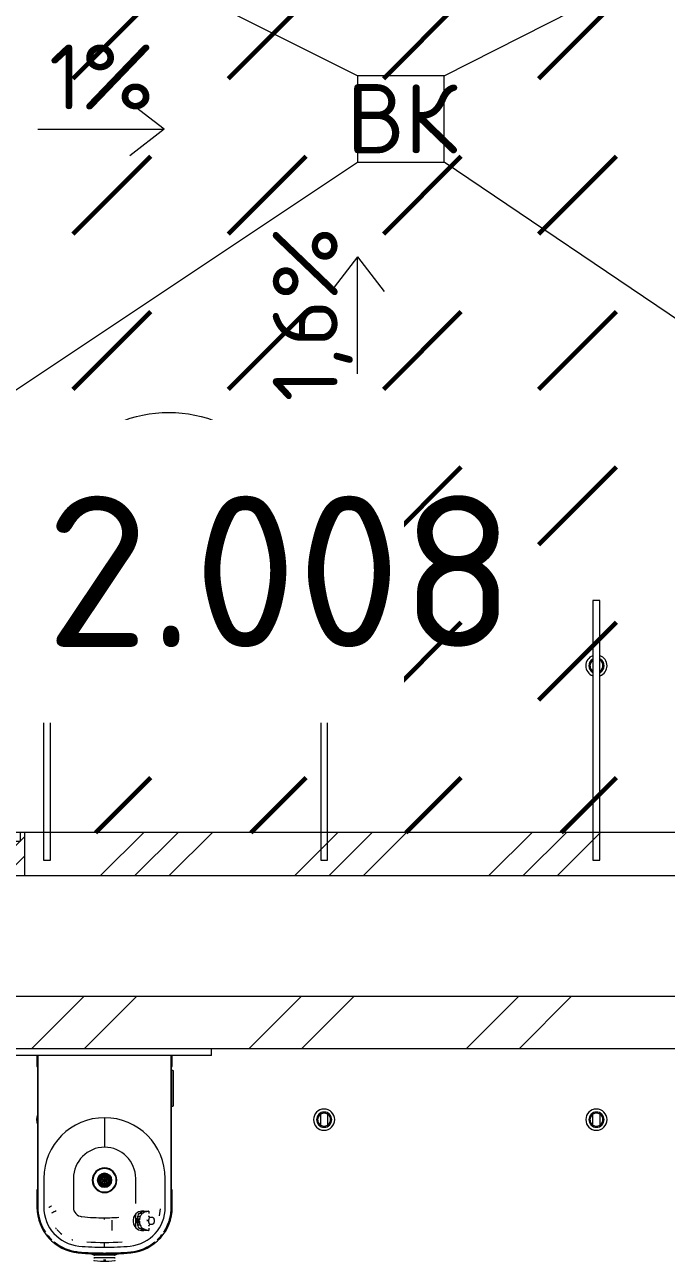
# Model space of a CAD drawing. Header units: millimetres. Extents: x -68946 to 288321, y -402657 to 324925.
# Drawn here: x 17849 to 19333, y -68112 to -65252 of the extents above; entities that cross this region are included whole.
import ezdxf

# ---------------------------------------------------------------- set-up
doc = ezdxf.new("R2010")
doc.units = ezdxf.units.MM
doc.linetypes.add('ADSK_Линия сетки', pattern=[2500, 2000, -250, 0, -250])
for name, color, linetype, lineweight in [('4.3.1) Обесп. пов.-ти ЧНП-8', 152, 'Continuous', 60), ('A-AREA-____-IDEN', 250, 'Continuous', 9), ('A-DETL-GENF-OTLN', 250, 'Continuous', 5), ('A-DOOR-____-MCUT', 250, 'Continuous', 5), ('A-DOOR-____-OTLN', 250, 'Continuous', 5), ('A-FLOR-____-OTLN', 192, 'Continuous', 9), ('A-GENM-____-MCUT', 250, 'Continuous', 25), ('A-GENM-____-OTLN', 250, 'Continuous', 9), ('A-WALL-____-MCUT', 250, 'Continuous', 13), ('A-WALL-____-PATT', 250, 'Continuous', 13), ('G-____-____-DIMS', 250, 'Continuous', 9), ('G-____-____-TEXT', 250, 'Continuous', 9), ('S-GRID-____-OTLN', 250, 'Continuous', 9)]:
    doc.layers.add(name, color=color, linetype=linetype, lineweight=lineweight)
doc.styles.add('ISOCPEUR_2', font='isocpeur.ttf', dxfattribs={"height": 160})
doc.styles.add('ISOCPEUR_4', font='isocpeur.ttf', dxfattribs={"height": 300})
doc.styles.add('ISOCPEUR_5', font='isocpeur.ttf', dxfattribs={"height": 8})

# ---------------------------------------------------------------- blocks, each defined once
blk = doc.blocks.new('HDF-EBP_BASE - HDF-EBP_BASE-28709428-АР1_Маркировочный план 2 этажа С1')
at = {"layer": 'A-GENM-____-OTLN', "lineweight": 5}
for p, q in [((-254.381, 0), (-254.381, -15.875)), ((247.269, -15.875), (247.269, 0)), ((247.269, -15.875), (-254.381, -15.875))]:
    blk.add_line(p, q, dxfattribs=at)
blk = doc.blocks.new('HDF-EBP_SINK - HDF-EBP_SINK-V12-АР1_Маркировочный план 2 этажа С1')
at = {"layer": 'A-GENM-____-OTLN', "lineweight": 5}
for p, q in [((-156.6, -15.9), (-156.6, -41.3)), ((-154.4, -367.1), (-154.4, -15.9)), ((-154.4, -15.9), (-154.4, -367.1)), ((154.4, -15.9), (154.4, -367.1)), ((154.4, -367.1), (154.4, -15.9)), ((156.6, -41.3), (156.6, -15.9)), ((-156.6, -41.3), (-154.4, -41.3)), ((154.4, -41.3), (156.6, -41.3)), ((-140.4, -300.5), (-140.5, -367)), ((-72.1, -300.6), (-72.2, -367.1)), ((72.2, -358.4), (72.1, -300.6)), ((140.5, -367), (140.4, -300.5)), ((-154.4, -326.9), (-156.6, -326.9)), ((-156.6, -326.9), (-156.6, -367.1)), ((156.6, -326.9), (154.4, -326.9)), ((156.6, -367.1), (156.6, -326.9)), ((128.5, -371), (126.6, -387.1)), ((67.9, -392.4), (67.9, -390.6)), ((71.6, -383.4), (71.6, -413.5)), ((72.3, -396.8), (75, -396.8)), ((75, -399.9), (72.3, -399.9)), ((75, -393.5), (76.5, -393)), ((75, -393.5), (76.5, -393)), ((75, -396.8), (75, -393.5)), ((75, -396.8), (76.6, -396.8)), ((75, -403.2), (75, -399.9)), ((76.6, -399.9), (75, -399.9)), ((76.6, -393.5), (76.6, -396.8)), ((76.6, -399.9), (76.6, -403.2)), ((77.1, -407.2), (77.1, -388.9)), ((77.2, -388.1), (82.7, -388.1)), ((78, -396.8), (79.3, -396.8)), ((87.2, -381.6), (80.2, -381.6)), ((94.1, -378), (85.8, -378)), ((93, -376), (102.1, -376)), ((102.5, -376), (102.5, -381.2)), ((67.9, -406.3), (67.9, -404.6)), ((76.5, -403.7), (75, -403.2)), ((77.7, -404.1), (75, -403.2)), ((76.6, -403.2), (77.8, -403.6)), ((82.7, -408.8), (77.2, -408.8)), ((80.2, -415.3), (87.2, -415.3)), ((94.1, -418.9), (85.8, -418.9)), ((102.1, -421), (93, -421)), ((102.5, -408.7), (102.5, -410.5)), ((102.5, -415.7), (102.5, -420.9)), ((-28.6, -475.3), (-28.6, -473)), ((-3.1, -473), (-28.6, -473)), ((-28.6, -475.3), (-23.1, -475.3)), ((28.6, -475.3), (-28.6, -475.3)), ((-24.6, -484.4), (-23.8, -484.1)), ((24.6, -484.4), (-24.6, -484.4)), ((-23.8, -484.1), (-23.2, -484.1)), ((23.8, -484.1), (-23.8, -484.1)), ((22.2, -477.8), (-22.2, -477.8)), ((22.2, -484.1), (-22.2, -484.1)), ((28.6, -473), (3.1, -473)), ((23.1, -473), (28.6, -473)), ((23.2, -484.1), (23.8, -484.1)), ((23.8, -484.1), (24.6, -484.4)), ((28.6, -473), (28.6, -475.3)), ((2.6, -489.7), (-2.6, -489.7)), ((-2.6, -489.7), (2.6, -489.7)), ((2.6, -492), (-2.6, -492)), ((-2.6, -492), (2.6, -492))]:
    blk.add_line(p, q, dxfattribs=at)
at = {"layer": 'A-GENM-____-OTLN', "lineweight": 5, "flags": 128}
for points in [[(67.3, -398.5), (67.1, -395.3), (67.4, -392.1), (68.1, -389.5)], [(68, -407.2), (67.4, -404.9), (67.1, -401.7), (67.3, -398.5)], [(82.7, -376.6), (78.8, -377.9), (75.3, -380), (72.3, -382.6), (69.9, -385.7), (68.1, -389.1)], [(77.5, -386.9), (78.7, -384), (80.2, -381.6)], [(80.2, -381.6), (83, -379.5), (85.8, -378)], [(88.2, -376.2), (85.4, -376.4), (82.7, -376.6)], [(85.8, -378), (88.3, -377.3), (90.9, -376.8)], [(68.1, -407.8), (69.9, -411.3), (72.3, -414.4), (75.3, -417), (78.8, -419), (82.7, -420.3)], [(80.2, -415.3), (78.7, -412.9), (77.5, -410)], [(85.8, -418.9), (83, -417.4), (80.2, -415.3)], [(82.7, -420.3), (85.4, -420.5), (88.2, -420.7)], [(90.9, -420.1), (88.3, -419.6), (85.8, -418.9)], [(-28.6, -475.3), (-28.2, -475.6), (-27.7, -475.9), (-27.3, -476.1), (-26.9, -476.4), (-26.4, -476.6), (-25.9, -476.8), (-25.5, -477), (-25, -477.2), (-24.5, -477.3), (-24, -477.5), (-23.5, -477.6), (-23, -477.7), (-22.5, -477.7), (-22.2, -477.8)], [(22.2, -477.8), (22.7, -477.7), (23.2, -477.6), (23.7, -477.5), (24.2, -477.4), (24.7, -477.3), (25.2, -477.1), (25.7, -476.9), (26.1, -476.7), (26.6, -476.5), (27, -476.3), (27.5, -476), (27.9, -475.8), (28.3, -475.5), (28.6, -475.3)], [(-24.6, -489.5), (-24.6, -489.5), (-24.6, -489.6), (-24.6, -489.6), (-24.6, -489.7), (-24.6, -489.7), (-24.6, -489.7), (-24.6, -489.8), (-24.5, -489.8), (-24.5, -489.9), (-24.5, -489.9), (-24.5, -489.9), (-24.5, -490), (-24.5, -490), (-24.4, -490), (-24.4, -490.1), (-24.4, -490.1), (-24.4, -490.1), (-24.3, -490.2), (-24.3, -490.2), (-24.3, -490.2), (-24.2, -490.2), (-24.2, -490.3), (-24.2, -490.3), (-24.1, -490.3), (-24.1, -490.3), (-24.1, -490.4), (-24, -490.4), (-24, -490.4), (-24, -490.4), (-23.9, -490.4), (-23.9, -490.4), (-23.8, -490.4), (-23.8, -490.5), (-23.8, -490.5), (-23.7, -490.5)], [(-23.7, -490.5), (-16.7, -491.3), (-9.6, -491.8), (-2.6, -492)], [(2.6, -492), (9.7, -491.8), (16.8, -491.3), (23.7, -490.5)], [(23.7, -490.5), (23.8, -490.5), (23.8, -490.5), (23.9, -490.4), (23.9, -490.4), (23.9, -490.4), (24, -490.4), (24, -490.4), (24, -490.4), (24.1, -490.4), (24.1, -490.3), (24.1, -490.3), (24.2, -490.3), (24.2, -490.3), (24.2, -490.2), (24.3, -490.2), (24.3, -490.2), (24.3, -490.2), (24.4, -490.1), (24.4, -490.1), (24.4, -490.1), (24.4, -490), (24.5, -490), (24.5, -490), (24.5, -489.9), (24.5, -489.9), (24.5, -489.9), (24.5, -489.8), (24.6, -489.8), (24.6, -489.7), (24.6, -489.7), (24.6, -489.7), (24.6, -489.6), (24.6, -489.6), (24.6, -489.5), (24.6, -489.5)]]:
    blk.add_lwpolyline(points, dxfattribs=at)
at = {"layer": 'A-GENM-____-OTLN', "lineweight": 5}
for centre, radius in [((0, -304.7), 16.2), ((0, -304.7), 15.1), ((0, -304.7), 14.3), ((-11.5, -304.7), 2.38), ((-10, -298.9), 2.38), ((-10, -310.5), 2.38), ((-5.9, -304.7), 2.38), ((-5.8, -294.7), 2.38), ((-5.8, -314.7), 2.38), ((-2.8, -299.9), 2.38), ((-2.8, -309.5), 2.38), ((0, -293.2), 2.38), ((0, -316.2), 2.38), ((0, -304.7), 1.68), ((2.8, -299.9), 2.38), ((2.8, -309.5), 2.38), ((5.7, -294.7), 2.38), ((5.7, -314.7), 2.38), ((5.9, -304.7), 2.38), ((10, -298.9), 2.38), ((10, -310.5), 2.38), ((11.5, -304.7), 2.38)]:
    blk.add_circle(centre, radius, dxfattribs=at)
for centre, radius, start, end in [((0.2, -300.6), 140.6, 90.0806, 179.9517), ((-0.2, -300.6), 140.6, 0.0483, 89.9194), ((0.2, -300.6), 72.3, 90.1567, 179.9517), ((-0.2, -300.6), 72.3, 0.0483, 89.8433), ((0, -304.7), 28.5, 0, 180), ((0, -304.7), 28.5, 0, 180), ((0, -304.7), 27.1, 0, 180), ((0, -304.7), 28.5, 180, 360), ((0, -304.7), 28.5, 180, 360), ((0, -304.7), 27.1, 180, 0), ((0, -304.7), 16.2, 0, 180), ((0, -304.7), 16.2, 180, 0), ((0, -304.7), 15.1, 0, 180), ((0, -304.7), 15.1, 0, 180), ((0, -304.7), 15.1, 0, 180), ((0, -304.7), 15.1, 0, 180), ((0, -304.7), 15.1, 180, 360), ((0, -304.7), 15.1, 180, 0), ((0, -304.7), 15.1, 180, 0), ((0, -304.7), 15.1, 180, 0), ((0, -304.7), 14.3, 0, 180), ((0, -304.7), 14.3, 0, 180), ((0, -304.7), 14.3, 0, 180), ((0, -304.7), 14.3, 0, 180), ((0, -304.7), 14.3, 180, 360), ((0, -304.7), 14.3, 180, 0), ((0, -304.7), 14.3, 180, 0), ((0, -304.7), 14.3, 180, 0), ((-11.5, -304.7), 2.38, 360, 180), ((-11.5, -304.7), 2.38, 0, 180), ((-11.5, -304.7), 2.38, 180, 0), ((-11.5, -304.7), 2.38, 180, 360), ((-10, -298.9), 2.38, 0, 180), ((-10, -298.9), 2.38, 0, 180), ((-10, -298.9), 2.38, 180, 0), ((-10, -298.9), 2.38, 180, 360), ((-10, -310.5), 2.38, 0, 180), ((-10, -310.5), 2.38, 360, 180), ((-10, -310.5), 2.38, 180, 0), ((-10, -310.5), 2.38, 180, 0), ((0, -304.7), 11, 90, 270), ((-5.9, -304.7), 2.38, 0, 180), ((-5.9, -304.7), 2.38, 105, 180), ((-5.9, -304.7), 2.38, 180, 0), ((-5.9, -304.7), 2.38, 180, 255), ((-5.8, -294.7), 2.38, 0, 180), ((-5.8, -294.7), 2.38, 0, 180), ((-5.8, -294.7), 2.38, 180, 0), ((-5.8, -294.7), 2.38, 180, 360), ((-5.8, -314.7), 2.38, 0, 180), ((-5.8, -314.7), 2.38, 0, 180), ((-5.9, -304.7), 2.38, 0, 90), ((-5.9, -304.7), 2.38, 270, 0), ((-2.8, -299.9), 2.38, 0, 180), ((-2.8, -299.9), 2.38, 0, 180), ((-2.8, -299.9), 2.38, 180, 0), ((-2.8, -309.5), 2.38, 0, 180), ((-2.8, -309.5), 2.38, 180, 0), ((-2.8, -309.5), 2.38, 180, 0), ((-2.8, -299.9), 2.38, 195, 0), ((-2.8, -309.5), 2.38, 0, 165), ((0, -293.2), 2.38, 0, 180), ((0, -293.2), 2.38, 0, 180), ((0, -293.2), 2.38, 180, 0), ((0, -293.2), 2.38, 180, 255), ((0, -316.2), 2.38, 0, 180), ((0, -316.2), 2.38, 105, 180), ((0, -304.7), 1.68, 0, 180), ((0, -304.7), 1.68, 0, 180), ((0, -304.7), 1.68, 180, 0), ((0, -304.7), 1.68, 180, 0), ((0, -304.7), 11, 270, 90), ((2.8, -299.9), 2.38, 0, 180), ((2.8, -299.9), 2.38, 360, 180), ((2.8, -299.9), 2.38, 180, 0), ((2.8, -299.9), 2.38, 180, 345), ((2.8, -309.5), 2.38, 0, 180), ((2.8, -309.5), 2.38, 15, 180), ((2.8, -309.5), 2.38, 180, 0), ((2.8, -309.5), 2.38, 180, 0), ((0, -293.2), 2.38, 285, 0), ((0, -316.2), 2.38, 0, 75), ((5.7, -294.7), 2.38, 0, 180), ((5.7, -294.7), 2.38, 360, 180), ((5.7, -294.7), 2.38, 180, 0), ((5.7, -294.7), 2.38, 180, 0), ((5.7, -314.7), 2.38, 0, 180), ((5.7, -314.7), 2.38, 0, 180), ((5.9, -304.7), 2.38, 90.0554, 180), ((5.9, -304.7), 2.38, 0, 180), ((5.9, -304.7), 2.38, 90, 180), ((5.9, -304.7), 2.38, 180, 0), ((5.9, -304.7), 2.38, 180, 270), ((5.9, -304.7), 2.38, 0, 75), ((5.9, -304.7), 2.38, 285, 0), ((10, -298.9), 2.38, 0, 180), ((10, -298.9), 2.38, 0, 180), ((10, -298.9), 2.38, 180, 0), ((10, -298.9), 2.38, 180, 360), ((10, -310.5), 2.38, 0, 180), ((10, -310.5), 2.38, 360, 180), ((10, -310.5), 2.38, 180, 0), ((10, -310.5), 2.38, 180, 0), ((11.5, -304.7), 2.38, 0, 180), ((11.5, -304.7), 2.38, 0, 180), ((11.5, -304.7), 2.38, 180, 0), ((11.5, -304.7), 2.38, 180, 0), ((-5.8, -314.7), 2.38, 180, 0), ((-5.8, -314.7), 2.38, 180, 0), ((0, -316.2), 2.38, 180, 0), ((0, -316.2), 2.38, 180, 0), ((5.7, -314.7), 2.38, 180, 0), ((5.7, -314.7), 2.38, 180, 0), ((-50.8, -367.1), 105.8, 180, 264.535), ((-50.8, -367.1), 103.6, 180, 213.814), ((-50.8, -367.1), 103.6, 180, 195.4934), ((-50.3, -367.1), 90.2, 179.9517, 264.2224), ((-50.3, -367.1), 21.9, 179.9517, 264.2224), ((50.3, -367.1), 90.2, 275.7776, 0.0483), ((50.8, -367.1), 105.8, 275.465, 360), ((50.8, -367.1), 103.6, 326.186, 0), ((50.8, -367.1), 103.6, 344.5066, 360), ((-4.3, 87.2), 478.5, 264.2224, 270.5192), ((4.3, 87.2), 478.5, 269.4808, 273.4686), ((94.7, -398.5), 4.73, 345.7649, 26.4947), ((94.7, -398.5), 13.1, 37.513, 57.2889), ((-50.8, -367.1), 103.6, 200.6535, 211.4163), ((-50.7, -367), 78.7, 217.0387, 219.2483), ((-50.4, -367.7), 78.4, 220.2117, 232.1223), ((94.7, -398.5), 13.1, 305.7005, 322.487), ((95.2, -398.5), 17.2, 329.6559, 330), ((50.8, -367.1), 103.6, 328.5837, 339.3465), ((-50.8, -367.1), 103.6, 217.8768, 226.8402), ((-50.8, -367.1), 103.6, 230.721, 264.535), ((-50.8, -367.1), 103.6, 233.1187, 243.8815), ((-50.4, -367.7), 78.4, 251.32, 252.7791), ((-4.3, 87.2), 546.8, 264.2224, 270.4544), ((0.1, 182.5), 631, 266.2538, 273.6897), ((4.3, 87.2), 546.8, 269.5456, 275.7776), ((50.8, -367.1), 103.6, 275.465, 309.279), ((50.8, -367.1), 103.6, 296.1185, 306.8813), ((50.8, -367.1), 103.6, 313.3418, 322.3052), ((-50.8, -367.1), 103.6, 248.5711, 264.535), ((0, 163.9), 639.2, 264.535, 267.5504), ((0, 163.9), 637, 264.535, 270), ((0, 163.9), 637, 264.535, 270), ((0, 163.9), 639.2, 267.6208, 267.7358), ((0, 163.9), 639.2, 267.8004, 267.927), ((0, 163.9), 637, 270, 275.465), ((0, 163.9), 637, 270, 275.465), ((0, 163.9), 639.2, 272.515, 275.465), ((50.8, -367.1), 103.6, 275.465, 290.9584)]:
    blk.add_arc(centre, radius, start, end, dxfattribs=at)
for centre, major_axis, start_param, end_param in [((75.8, -398.3), (0, 5), 0.221966, 1.262588), ((75.8, -398.3), (0, 5), 1.879005, 2.919627), ((78.8, -398.3), (0, 5.94), 1.312399, 1.570796), ((78.8, -398.3), (0, 5.94), 1.570796, 1.829193), ((75.8, -398.3), (0, 5), 3.357204, 4.367651), ((75.8, -398.3), (0, 5), 5.020598, 5.432897)]:
    blk.add_ellipse(centre, major_axis=major_axis, ratio=0.731354, start_param=start_param, end_param=end_param, dxfattribs=at)
for points, knots in [([(0, -160), (0, -160.8), (0, -162.5), (0, -165), (0, -167.3), (0, -169.2), (0, -170.8), (0, -172), (0, -172.7), (0, -173.2), (0, -173.6), (0, -174.4), (0, -175.8), (0, -178.5), (0, -182.4), (0, -185.8), (0, -188.6), (0, -190.8), (0, -193.1), (0, -195.3), (0, -197.5), (0, -199.7), (0, -202), (0, -205.1), (0, -209), (0, -213.7), (0, -220), (0, -225), (0, -228.3)], [-1, -1, -1, -1, -0.972222, -0.944444, -0.916667, -0.888889, -0.861111, -0.833333, -0.805556, -0.777778, -0.75, -0.722222, -0.666667, -0.611111, -0.555556, -0.5, -0.472222, -0.444444, -0.416667, -0.388889, -0.361111, -0.333333, -0.305556, -0.277778, -0.222222, -0.166667, -0.111111, 0, 0, 0, 0]), ([(-128.6, -367.4), (-128.2, -367.2), (-127.4, -366.7), (-126.2, -366), (-124.8, -365.1), (-123.5, -364.3), (-123.2, -364.1), (-123.2, -364.1)], [-1, -1, -1, -1, -0.857143, -0.714286, -0.571429, -0.285714, 0, 0, 0, 0]), ([(-121.6, -380), (-121, -379.6), (-119.7, -378.9), (-117.9, -377.9), (-116.7, -377.3), (-116.3, -377), (-116.2, -377)], [-1, -1, -1, -1, -0.7857143, -0.5714286, -0.2857143, -0.1428571, -0.1428571, -0.1428571, -0.1428571]), ([(-116.1, -376.9), (-116.1, -376.9), (-115.6, -376.6), (-113.6, -375.6), (-111.8, -374.5)], [-1, -1, -1, -1, -0.8571429, -0.5714286, -0.5714286, -0.5714286, -0.5714286]), ([(17.9, -414.5), (17.9, -414.5), (17.9, -413.9), (17.9, -410.9), (17.9, -406.2), (17.9, -401.9), (18, -398.8), (18, -397.1)], [-1, -1, -1, -1, -0.8571429, -0.5714286, -0.4285714, -0.2857143, -0.1428571, -0.1428571, -0.1428571, -0.1428571]), ([(68.1, -389.1), (68.1, -389.3), (68, -389.5), (68, -389.9), (68, -390.1), (67.9, -390.4), (67.9, -390.7), (68, -391), (68, -391.2)], [0, 0, 0, 0, 0.1, 0.15, 0.2, 0.25, 0.3, 0.4, 0.4, 0.4, 0.4]), ([(77.2, -408.8), (77.1, -408.1), (77.2, -406.7), (77.5, -404.8), (77.8, -403.5), (78, -402.7), (78.1, -402.1), (78.2, -401.5), (78.4, -400.9), (78.5, -400.3), (78.6, -399.7), (78.6, -399.1), (78.6, -398.5), (78.6, -397.8), (78.6, -397.2), (78.5, -396.6), (78.4, -396), (78.2, -395.4), (78.1, -394.8), (78, -394.2), (77.8, -393.5), (77.5, -392.1), (77.2, -390.2), (77.1, -388.8), (77.2, -388.1)], [0, 0, 0, 0, 0.111111, 0.222222, 0.277778, 0.305556, 0.333333, 0.361111, 0.388889, 0.416667, 0.444444, 0.472222, 0.5, 0.527778, 0.555556, 0.583333, 0.611111, 0.638889, 0.666667, 0.694444, 0.722222, 0.777778, 0.888889, 1, 1, 1, 1]), ([(82.7, -388.1), (82.1, -389.3), (81.2, -391.9), (80.5, -395.8), (80.4, -399), (80.6, -401.3), (80.8, -402.9), (81.2, -404.5), (81.7, -406.5), (82.3, -407.9), (82.7, -408.8)], [0, 0, 0, 0, 0.2, 0.4, 0.55, 0.625, 0.7, 0.775, 0.85, 1, 1, 1, 1]), ([(94.3, -376.6), (95.7, -376.5), (98.2, -376.3), (100.8, -376), (102.2, -375.9), (102.5, -376), (102.5, -376)], [0, 0, 0, 0, 0.1666667, 0.3333333, 0.5, 0.6188068, 0.6188068, 0.6188068, 0.6188068]), ([(105, -406.4), (104.7, -406.3), (104.2, -405.8), (103.7, -404.9), (103.4, -404.2), (103.2, -403.7), (103.1, -403.3), (103, -402.9), (102.8, -402.3), (102.7, -401.6), (102.6, -401), (102.5, -400.5), (102.5, -399.9), (102.4, -399.2), (102.4, -398.4), (102.4, -397.7), (102.5, -397.1), (102.5, -396.6), (102.6, -395.7), (102.8, -394.9), (102.9, -394.4)], [-1, -1, -1, -1, -0.8, -0.7, -0.65, -0.6, -0.575, -0.55, -0.5, -0.45, -0.4, -0.375, -0.35, -0.3, -0.25, -0.2, -0.175, -0.15, -0.1, 0, 0, 0, 0]), ([(111, -390.3), (111.3, -390.4), (111.7, -390.6), (112.1, -391), (112.4, -391.2), (112.5, -391.3), (112.6, -391.4), (112.7, -391.5), (112.8, -391.6), (113, -391.8), (113.3, -392.2), (113.6, -392.6), (113.8, -393), (113.9, -393.3), (113.9, -393.5), (114, -393.7), (114.1, -394.1), (114.2, -394.5), (114.4, -395.2), (114.6, -396.1), (114.7, -397.1), (114.8, -397.9), (114.8, -398.3), (114.9, -398.6), (114.8, -398.9), (114.8, -399.4), (114.7, -400.1), (114.6, -401), (114.4, -401.9), (114.2, -402.5), (114.1, -402.9), (114, -403.2), (113.9, -403.4), (113.9, -403.5), (113.8, -403.7), (113.7, -404), (113.6, -404.3), (113.3, -404.8), (113, -405.1), (112.8, -405.3), (112.6, -405.4), (112.5, -405.6), (112.4, -405.7), (112.1, -406), (111.8, -406.2), (111.4, -406.4), (110.8, -406.7), (110.1, -406.9), (108.9, -407.1), (107.2, -407), (105.8, -406.7), (105, -406.4)], [-1, -1, -1, -1, -0.944444, -0.916667, -0.902778, -0.895833, -0.888889, -0.881944, -0.875, -0.861111, -0.833333, -0.805556, -0.791667, -0.784722, -0.777778, -0.770833, -0.763889, -0.75, -0.736111, -0.722222, -0.694444, -0.680556, -0.673611, -0.666667, -0.659722, -0.652778, -0.638889, -0.611111, -0.597222, -0.583333, -0.569444, -0.5625, -0.559028, -0.555556, -0.548611, -0.541667, -0.527778, -0.5, -0.472222, -0.458333, -0.451389, -0.444444, -0.430556, -0.416667, -0.388889, -0.361111, -0.333333, -0.277778, -0.222222, -0.111111, 0, 0, 0, 0]), ([(17.9, -420.8), (17.9, -420.1), (17.9, -418.7), (17.9, -416.6), (17.9, -415.2), (17.9, -414.7), (17.9, -414.6)], [-1, -1, -1, -1, -0.7857143, -0.5714286, -0.2857143, -0.1428571, -0.1428571, -0.1428571, -0.1428571]), ([(68, -405.8), (68, -405.9), (67.9, -406.2), (67.9, -406.5), (68, -406.8), (68, -407), (68, -407.4), (68.1, -407.6), (68.1, -407.8)], [0.6, 0.6, 0.6, 0.6, 0.7, 0.75, 0.8, 0.85, 0.9, 1, 1, 1, 1]), ([(102.4, -420.9), (102.4, -421), (101.5, -421), (98.2, -420.7), (95.7, -420.4), (94.3, -420.3)], [0.3811932, 0.3811932, 0.3811932, 0.3811932, 0.6666667, 0.8333333, 1, 1, 1, 1]), ([(0, -459.6), (0, -458.7), (0, -457), (0, -454.6), (0, -452.3), (0, -450.4), (0, -449.1), (0, -448.5), (0, -448.4)], [-1, -1, -1, -1, -0.9722222, -0.9444444, -0.9166667, -0.8888889, -0.8611111, -0.852685, -0.852685, -0.852685, -0.852685])]:
    blk.add_open_spline(points, degree=3, knots=knots, dxfattribs=at)
for points in [[(-123.2, -364.1), (-123.2, -364.1), (-123, -364), (-122.7, -363.8)], [(0, -395.6), (0, -394.2), (0, -392.7), (0, -391.3)], [(77.2, -388.1), (77.2, -387.9), (77.3, -387.5), (77.4, -387.1), (77.5, -386.9)], [(87.2, -381.6), (86.4, -382.5), (84.8, -384.4), (83.4, -386.8), (82.7, -388.1)], [(94.1, -378), (93, -378.4), (90.7, -379.4), (88.4, -380.8), (87.2, -381.6)], [(91.2, -376), (90.4, -376.1), (89.3, -376.2), (88.2, -376.2)], [(90.9, -376.8), (91.7, -376.6), (93.1, -376.3), (93.6, -376.1), (93.6, -376.1)], [(93.6, -376.8), (93.9, -376.7), (94.1, -376.7), (94.3, -376.6)], [(99.3, -376.8), (98.5, -377), (96.8, -377.3), (95, -377.8), (94.1, -378)], [(102.4, -376.1), (102.2, -376.2), (101.1, -376.5), (99.3, -376.8)], [(102.9, -394.4), (103.2, -393.3), (103.8, -391.5), (104.6, -390.7), (105, -390.5)], [(105, -390.5), (106.2, -390.1), (108.3, -389.7), (110.1, -390), (111, -390.3)], [(77.5, -410), (77.4, -409.8), (77.3, -409.5), (77.2, -409), (77.2, -408.8)], [(82.7, -408.8), (83.4, -410.1), (84.8, -412.5), (86.4, -414.5), (87.2, -415.3)], [(87.2, -415.3), (88.4, -416.1), (90.7, -417.5), (93, -418.5), (94.1, -418.9)], [(88.2, -420.7), (89.3, -420.8), (90.4, -420.8), (91.2, -420.9)], [(93.6, -420.8), (93.6, -420.8), (93.1, -420.6), (91.7, -420.3), (90.9, -420.1)], [(94.3, -420.3), (94.1, -420.3), (93.9, -420.2), (93.6, -420.1)], [(94.1, -418.9), (95, -419.2), (96.8, -419.6), (98.5, -419.9), (99.3, -420.1)], [(99.3, -420.1), (100.2, -420.3), (101.6, -420.6), (102.3, -420.8), (102.4, -420.8)], [(102.4, -409.9), (102.4, -409.6), (102.4, -409.3), (102.3, -409.1)]]:
    blk.add_open_spline(points, degree=3, dxfattribs=at)
blk = doc.blocks.new('Elkay_logo - Elkay_logo-28709096-АР1_Маркировочный план 2 этажа С1')
at = {"layer": 'A-GENM-____-OTLN', "lineweight": 5}
for p, q in [((58753.4, 54625), (58757.3, 54625)), ((58757.3, 54624.2), (58757.3, 54625)), ((58757.3, 54625), (58757.3, 54624.2)), ((58757.3, 54624.2), (58757.3, 54541.7)), ((58757.3, 54623.2), (58758.1, 54623.2)), ((58758.1, 54623.2), (58758.1, 54542.7)), ((58757.3, 54540.9), (58753.4, 54540.9)), ((58757.3, 54542.7), (58758.1, 54542.7)), ((58757.3, 54541.7), (58757.3, 54540.9)), ((58757.3, 54540.9), (58757.3, 54541.7))]:
    blk.add_line(p, q, dxfattribs=at)
blk = doc.blocks.new('131_Сантехническая перегородка - СП-1 05-43197789-АР1_Маркировочный план 2 этажа С1')
at = {"layer": 'A-GENM-____-MCUT', "lineweight": 5}
for p, q in [((600, 8), (0, 8)), ((0, 8), (0, -8)), ((600, -8), (600, 8)), ((0, -8), (600, -8))]:
    blk.add_line(p, q, dxfattribs=at)
at = {"layer": 'A-GENM-____-OTLN', "lineweight": 5}
for p, q in [((1187.7, 8), (1191.5, 8)), ((1193.3, 8), (1195, 8)), ((1209.5, 8), (1213.3, 8)), ((1191.5, -8), (1187.7, -8)), ((1207.7, -8), (1206, -8)), ((1213.3, -8), (1209.5, -8))]:
    blk.add_line(p, q, dxfattribs=at)
at = {"layer": 'A-GENM-____-OTLN', "lineweight": 5, "flags": 128}
for points in [[(163.3, 8), (162.9, 8.5), (162.6, 9), (162.2, 9.5), (161.8, 9.9), (161.4, 10.4), (161, 10.8), (160.5, 11.2), (160.1, 11.6), (159.6, 12), (159.1, 12.3), (158.6, 12.7), (158.1, 13), (157.6, 13.3), (157.1, 13.6), (156.5, 13.8), (156, 14), (155.4, 14.3), (154.8, 14.4), (154.2, 14.6), (153.6, 14.7), (153.1, 14.9), (152.5, 14.9), (151.9, 15), (151.3, 15.1), (150.7, 15.1), (150.1, 15.1), (149.4, 15), (148.8, 15), (148.2, 14.9), (147.7, 14.8), (147.1, 14.7), (146.5, 14.5), (145.9, 14.4), (145.3, 14.2), (144.8, 13.9), (144.2, 13.7), (143.7, 13.4), (143.1, 13.2), (142.6, 12.9), (142.1, 12.5), (141.6, 12.2), (141.1, 11.8), (140.7, 11.4), (140.2, 11), (139.8, 10.6), (139.4, 10.2), (139, 9.7), (138.6, 9.3), (138.2, 8.8), (137.9, 8.3), (137.7, 8)], [(1213.3, 8), (1212.9, 8.5), (1212.6, 9), (1212.2, 9.5), (1211.8, 9.9), (1211.4, 10.4), (1211, 10.8), (1210.5, 11.2), (1210.1, 11.6), (1209.6, 12), (1209.1, 12.3), (1208.6, 12.7), (1208.1, 13), (1207.6, 13.3), (1207.1, 13.6), (1206.5, 13.8), (1206, 14), (1205.4, 14.3), (1204.8, 14.4), (1204.2, 14.6), (1203.6, 14.7), (1203.1, 14.9), (1202.5, 14.9), (1201.9, 15), (1201.3, 15.1), (1200.7, 15.1), (1200.1, 15.1), (1199.4, 15), (1198.8, 15), (1198.2, 14.9), (1197.7, 14.8), (1197.1, 14.7), (1196.5, 14.5), (1195.9, 14.4), (1195.3, 14.2), (1194.8, 13.9), (1194.2, 13.7), (1193.7, 13.4), (1193.1, 13.2), (1192.6, 12.9), (1192.1, 12.5), (1191.6, 12.2), (1191.1, 11.8), (1190.7, 11.4), (1190.2, 11), (1189.8, 10.6), (1189.4, 10.2), (1189, 9.7), (1188.6, 9.3), (1188.2, 8.8), (1187.9, 8.3), (1187.7, 8)], [(137.7, -8), (138, -8.5), (138.4, -9), (138.8, -9.5), (139.1, -9.9), (139.6, -10.4), (140, -10.8), (140.4, -11.2), (140.9, -11.6), (141.3, -12), (141.8, -12.3), (142.3, -12.7), (142.8, -13), (143.4, -13.3), (143.9, -13.6), (144.5, -13.8), (145, -14), (145.6, -14.3), (146.2, -14.4), (146.7, -14.6), (147.3, -14.7), (147.9, -14.9), (148.5, -14.9), (149.1, -15), (149.7, -15.1), (150.3, -15.1), (150.9, -15.1), (151.5, -15), (152.1, -15), (152.7, -14.9), (153.3, -14.8), (153.9, -14.7), (154.5, -14.5), (155.1, -14.4), (155.6, -14.2), (156.2, -13.9), (156.7, -13.7), (157.3, -13.4), (157.8, -13.2), (158.3, -12.9), (158.9, -12.5), (159.3, -12.2), (159.8, -11.8), (160.3, -11.4), (160.7, -11), (161.2, -10.6), (161.6, -10.2), (162, -9.7), (162.4, -9.3), (162.7, -8.8), (163.1, -8.3), (163.3, -8)], [(1187.7, -8), (1188, -8.5), (1188.4, -9), (1188.8, -9.5), (1189.1, -9.9), (1189.6, -10.4), (1190, -10.8), (1190.4, -11.2), (1190.9, -11.6), (1191.3, -12), (1191.8, -12.3), (1192.3, -12.7), (1192.8, -13), (1193.4, -13.3), (1193.9, -13.6), (1194.5, -13.8), (1195, -14), (1195.6, -14.3), (1196.2, -14.4), (1196.7, -14.6), (1197.3, -14.7), (1197.9, -14.9), (1198.5, -14.9), (1199.1, -15), (1199.7, -15.1), (1200.3, -15.1), (1200.9, -15.1), (1201.5, -15), (1202.1, -15), (1202.7, -14.9), (1203.3, -14.8), (1203.9, -14.7), (1204.5, -14.5), (1205.1, -14.4), (1205.6, -14.2), (1206.2, -13.9), (1206.7, -13.7), (1207.3, -13.4), (1207.8, -13.2), (1208.3, -12.9), (1208.9, -12.5), (1209.3, -12.2), (1209.8, -11.8), (1210.3, -11.4), (1210.7, -11), (1211.2, -10.6), (1211.6, -10.2), (1212, -9.7), (1212.4, -9.3), (1212.7, -8.8), (1213.1, -8.3), (1213.3, -8)]]:
    blk.add_lwpolyline(points, dxfattribs=at)
at = {"layer": 'A-GENM-____-OTLN', "lineweight": 5}
for centre, radius, start, end in [((150.5, 0), 24.6, 19.9113, 160.0887), ((150.5, 0), 17.6, 28.9731, 151.0269), ((150.5, 0), 15.1, 126.876, 146.2189), ((150.5, 0), 15.1, 33.7811, 101.1301), ((1200.5, 0), 24.6, 360, 180), ((1200.5, 0), 24.6, 180, 360), ((1200.5, 0), 17.6, 360, 180), ((1200.5, 0), 17.6, 180, 360), ((1200.5, 0), 15.1, 147.9392, 180), ((1200.5, 0), 15.1, 180, 212.0608), ((1200.5, 0), 15.1, 126.876, 146.2189), ((1200.5, 0), 15.1, 33.7811, 101.1301), ((1200.5, 0), 15.1, 0, 32.0608), ((1200.5, 0), 15.1, 327.9392, 0), ((1200.5, 0), 15.1, 353.1158, 360), ((150.5, 0), 24.6, 199.9113, 340.0887), ((150.5, 0), 17.6, 208.9731, 331.0269), ((150.5, 0), 15.1, 213.7811, 281.1301), ((150.5, 0), 15.1, 306.876, 326.2189), ((1200.5, 0), 15.1, 213.7811, 281.1301), ((1200.5, 0), 15.1, 306.876, 326.2189)]:
    blk.add_arc(centre, radius, start, end, dxfattribs=at)
for points in [[(1187.7, 8), (1187.8, 8), (1187.9, 8), (1188.3, 8), (1188.5, 8), (1188.8, 8), (1189, 8), (1189.4, 8), (1190, 8), (1190.6, 8), (1191.1, 8), (1191.5, 8), (1191.9, 8), (1192.5, 8), (1193.2, 8), (1193.9, 8), (1194.5, 8), (1194.8, 8), (1195, 8), (1195.2, 8), (1195.5, 8), (1196.1, 8), (1196.8, 8), (1197.6, 8), (1198.2, 8), (1198.6, 8), (1199.1, 8), (1199.6, 8), (1200.3, 8), (1201, 8), (1201.6, 8), (1202, 8), (1202.5, 8), (1203.1, 8), (1203.9, 8), (1204.7, 8), (1205.3, 8), (1205.6, 8), (1205.8, 8), (1206, 8), (1206.4, 8), (1206.9, 8), (1207.7, 8), (1208.5, 8), (1209, 8), (1209.3, 8), (1209.5, 8), (1209.9, 8), (1210.4, 8), (1211, 8), (1211.7, 8), (1212.1, 8), (1212.4, 8), (1212.7, 8), (1213.1, 8), (1213.2, 8), (1213.3, 8)], [(1213.3, -8), (1213.2, -8), (1213.1, -8), (1212.7, -8), (1212.4, -8), (1212.2, -8), (1211.9, -8), (1211.5, -8), (1211, -8), (1210.4, -8), (1209.8, -8), (1209.5, -8), (1209.1, -8), (1208.5, -8), (1207.8, -8), (1207, -8), (1206.5, -8), (1206.2, -8), (1206, -8), (1205.7, -8), (1205.4, -8), (1204.9, -8), (1204.1, -8), (1203.4, -8), (1202.8, -8), (1202.3, -8), (1201.9, -8), (1201.3, -8), (1200.6, -8), (1200, -8), (1199.4, -8), (1198.9, -8), (1198.5, -8), (1197.9, -8), (1197.1, -8), (1196.3, -8), (1195.7, -8), (1195.4, -8), (1195.2, -8), (1194.9, -8), (1194.6, -8), (1194.1, -8), (1193.3, -8), (1192.5, -8), (1192, -8), (1191.7, -8), (1191.4, -8), (1191.1, -8), (1190.6, -8), (1190, -8), (1189.3, -8), (1188.8, -8), (1188.5, -8), (1188.3, -8), (1187.9, -8), (1187.8, -8), (1187.7, -8)]]:
    blk.add_open_spline(points, degree=3, knots=[-1, -1, -1, -1, -0.944444, -0.916667, -0.902778, -0.888889, -0.875, -0.861111, -0.833333, -0.805556, -0.791667, -0.777778, -0.763889, -0.75, -0.722222, -0.694444, -0.680556, -0.673611, -0.666667, -0.659722, -0.652778, -0.638889, -0.611111, -0.583333, -0.569444, -0.555556, -0.541667, -0.527778, -0.5, -0.472222, -0.458333, -0.444444, -0.430556, -0.416667, -0.388889, -0.361111, -0.347222, -0.340278, -0.333333, -0.326389, -0.319444, -0.305556, -0.277778, -0.25, -0.236111, -0.229167, -0.222222, -0.208333, -0.194444, -0.166667, -0.138889, -0.111111, -0.097222, -0.083333, -0.055556, 0, 0, 0, 0], dxfattribs=at)
blk = doc.blocks.new('131_Сантехническая перегородка - СП-1 05-V13-АР1_Маркировочный план 2 этажа С1')
at = {"layer": 'A-GENM-____-MCUT', "lineweight": 5}
for p, q in [((600, 8), (0, 8)), ((0, 8), (0, -8)), ((600, -8), (600, 8)), ((0, -8), (600, -8))]:
    blk.add_line(p, q, dxfattribs=at)
at = {"layer": 'A-GENM-____-OTLN', "lineweight": 5, "flags": 128}
for points in [[(138.2, 8.8), (137.9, 8.3), (137.7, 8)], [(163.3, 8), (162.9, 8.5), (162.6, 9), (162.2, 9.5), (161.8, 9.9), (161.4, 10.4), (161, 10.8), (160.5, 11.2), (160.1, 11.6), (159.6, 12), (159.1, 12.3), (158.6, 12.7), (158.1, 13), (157.6, 13.3), (157.1, 13.6), (156.5, 13.8), (156, 14), (155.4, 14.3), (154.8, 14.4), (154.2, 14.6), (153.6, 14.7), (153.1, 14.9), (152.5, 14.9), (151.9, 15), (151.3, 15.1), (150.7, 15.1), (150.1, 15.1), (149.4, 15), (148.8, 15), (148.2, 14.9), (147.7, 14.8), (147.1, 14.7), (146.5, 14.5), (145.9, 14.4), (145.3, 14.2), (144.8, 13.9), (144.2, 13.7), (143.7, 13.4), (143.1, 13.2), (142.6, 12.9), (142.1, 12.5), (141.6, 12.2), (141.1, 11.8), (140.7, 11.4), (140.2, 11), (139.8, 10.6), (139.4, 10.2), (139, 9.7), (138.6, 9.3), (138.2, 8.8)], [(137.7, -8), (138, -8.5), (138.4, -9), (138.8, -9.5), (139.1, -9.9), (139.6, -10.4), (140, -10.8), (140.4, -11.2), (140.9, -11.6), (141.3, -12), (141.8, -12.3), (142.3, -12.7), (142.8, -13), (143.4, -13.3), (143.9, -13.6), (144.5, -13.8), (145, -14), (145.6, -14.3), (146.2, -14.4), (146.7, -14.6), (147.3, -14.7), (147.9, -14.9), (148.5, -14.9), (149.1, -15), (149.7, -15.1), (150.3, -15.1), (150.9, -15.1), (151.5, -15), (152.1, -15), (152.7, -14.9), (153.3, -14.8), (153.9, -14.7), (154.5, -14.5), (155.1, -14.4), (155.6, -14.2), (156.2, -13.9), (156.7, -13.7), (157.3, -13.4), (157.8, -13.2), (158.3, -12.9), (158.9, -12.5), (159.3, -12.2), (159.8, -11.8), (160.3, -11.4), (160.7, -11), (161.2, -10.6), (161.6, -10.2), (162, -9.7), (162.4, -9.3), (162.7, -8.8), (163.1, -8.3), (163.3, -8)]]:
    blk.add_lwpolyline(points, dxfattribs=at)
at = {"layer": 'A-GENM-____-OTLN', "lineweight": 5}
for centre, radius, start, end in [((150.5, 0), 24.6, 21.8564, 160.0887), ((150.5, 0), 17.6, 31.8034, 151.0269), ((150.5, 0), 15.1, 126.876, 142.9189), ((150.5, 0), 15.1, 37.0811, 101.1301), ((150.5, 0), 24.6, 199.9113, 340.0887), ((150.5, 0), 17.6, 208.9731, 331.0269), ((150.5, 0), 15.1, 213.7811, 281.1301), ((150.5, 0), 15.1, 306.876, 326.2189), ((1200.5, 0), 24.6, 244.0921, 295.9079)]:
    blk.add_arc(centre, radius, start, end, dxfattribs=at)
blk = doc.blocks.new('АР_Люк - ЛРС_ВК_300х400_внутренний_RAL 9003-42734016-АР1_Маркировочный план 2 этажа С1')
at = {"layer": 'A-DOOR-____-OTLN'}
h = blk.add_hatch(dxfattribs=at)
h.set_pattern_fill('FP_53', color=256, style=0, pattern_type=2)
h.set_pattern_definition([(45, (125, 0), (-22.6274, 22.6274), [])])
h.paths.add_polyline_path([(275, 50), (-25, 50), (-25, -50), (275, -50)])
at = {"layer": 'A-DETL-GENF-OTLN'}
for p, q in [((275, 50), (-25, 50)), ((-25, 50), (-25, -50)), ((275, -50), (275, 50)), ((-25, -50), (275, -50))]:
    blk.add_line(p, q, dxfattribs=at)
at = {"layer": 'A-DOOR-____-MCUT', "lineweight": 5}
for p, q in [((48.1, 155), (38.1, 137.7)), ((230, 50), (48.1, 155)), ((38.1, 137.7), (220, 32.7)), ((20, 50), (-15, 50)), ((-15, 50), (-15, 30)), ((-15, 30), (20, 30)), ((20, 30), (20, 50)), ((220, 32.7), (230, 50)), ((265, 50), (230, 50)), ((230, 50), (230, 30)), ((230, 30), (265, 30)), ((265, 30), (265, 50))]:
    blk.add_line(p, q, dxfattribs=at)
blk.add_arc((230, 50), 210, 150, 180, dxfattribs=at)
at = {"layer": 'A-DOOR-____-OTLN'}
blk.add_line((230, 50), (48.1, 155), dxfattribs=at)
blk = doc.blocks.new('AAR_СКБ_Марка_Помещения_мал - Номер-28977439-АР1_Маркировочный план 2 этажа С1')
at = {"layer": 'A-AREA-____-IDEN'}
blk.add_circle((-0.028, 0), 3, dxfattribs=at)

msp = doc.modelspace()

# ---------------------------------------------------------------- hatches: boundary and pattern name
at = {"layer": '4.3.1) Обесп. пов.-ти ЧНП-8'}
h = msp.add_hatch(dxfattribs=at)
h.set_pattern_fill('DASH', color=256, scale=80, angle=45)
h.paths.add_polyline_path([(15718.7078, -63937.0238), (21362.7078, -63937.0238), (21362.7078, -67119.7878), (15718.7078, -67119.7878)])
edge = h.paths.add_edge_path(flags=16)
edge.add_line((21239.3013, -65534.7709), (21239.5015, -65532.2239))
edge.add_line((21239.5015, -65532.2239), (21240.0987, -65529.7142))
edge.add_line((21240.0987, -65529.7142), (21241.7588, -65526.1394))
edge.add_line((21241.7588, -65526.1394), (21242.2604, -65525.3952))
edge = h.paths.add_edge_path(flags=16)
edge.add_line((21275.5157, -65553.3904), (21267.9791, -65552.5087))
edge = h.paths.add_edge_path(flags=16)
edge.add_line((21247.2554, -65548.5232), (21247.5415, -65548.6821))
edge = h.paths.add_edge_path(flags=16)
edge.add_line((21246.3645, -65521.6001), (21245.7614, -65522.015))
edge = h.paths.add_edge_path(flags=16)
edge.add_line((21265.6132, -65517.2822), (21272.6394, -65516.513))
edge = h.paths.add_edge_path(flags=16)
edge.add_line((21239.3013, -66234.7709), (21239.5015, -66232.2239))
edge.add_line((21239.5015, -66232.2239), (21240.0987, -66229.7142))
edge.add_line((21240.0987, -66229.7142), (21241.7588, -66226.1394))
edge.add_line((21241.7588, -66226.1394), (21242.2604, -66225.3952))
edge = h.paths.add_edge_path(flags=16)
edge.add_line((21275.5157, -66253.3904), (21267.9791, -66252.5087))
edge = h.paths.add_edge_path(flags=16)
edge.add_line((21247.2554, -66248.5232), (21247.5415, -66248.6821))
edge = h.paths.add_edge_path(flags=16)
edge.add_line((21246.3645, -66221.6001), (21245.7614, -66222.015))
edge = h.paths.add_edge_path(flags=16)
edge.add_line((21265.6132, -66217.2822), (21272.6394, -66216.513))
edge = h.paths.add_edge_path(flags=16)
edge.add_line((21239.3013, -66934.7709), (21239.5015, -66932.2239))
edge.add_line((21239.5015, -66932.2239), (21240.0987, -66929.7142))
edge.add_line((21240.0987, -66929.7142), (21241.7588, -66926.1394))
edge.add_line((21241.7588, -66926.1394), (21242.2604, -66925.3952))
edge = h.paths.add_edge_path(flags=16)
edge.add_line((21275.5157, -66953.3904), (21267.9791, -66952.5087))
edge = h.paths.add_edge_path(flags=16)
edge.add_line((21247.2554, -66948.5232), (21247.5415, -66948.6821))
edge = h.paths.add_edge_path(flags=16)
edge.add_line((21246.3645, -66921.6001), (21245.7614, -66922.015))
edge = h.paths.add_edge_path(flags=16)
edge.add_line((21265.6132, -66917.2822), (21272.6394, -66916.513))
at = {"layer": 'A-WALL-____-PATT', "lineweight": 15, "true_color": 0x000000}
h = msp.add_hatch(dxfattribs=at)
h.set_pattern_fill('FP_7', color=18, style=0, pattern_type=2)
h.set_pattern_definition([(45, (-601.3, -122294.8), (-224.5064, 224.5064), []), (45, (-521.92, -122294.8), (0, 449.0128), []), (45, (-680.67, -122294.8), (0, 449.0128), [])])
h.paths.add_polyline_path([(20378.7078, -67219.7878), (20378.7078, -67119.7878), (19738.7078, -67119.7878), (19738.7078, -67139.7878), (19703.7078, -67139.7878), (19703.7078, -67119.7878), (19693.7078, -67137.1083), (19663.7078, -67119.7878), (19593.7078, -67119.7878), (19593.7078, -67139.7878), (19558.7078, -67139.7878), (19558.7078, -67119.7878), (17848.7078, -67119.7878), (17848.7078, -67122.7878), (17838.7078, -67122.7878), (17838.7078, -67139.7878), (17803.7078, -67139.7878), (17803.7078, -67122.7878), (17801.9758, -67122.7878), (17793.7078, -67137.1083), (17768.904, -67122.7878), (17593.7078, -67122.7878), (17593.7078, -67139.7878), (17558.7078, -67139.7878), (17557.7078, -67122.7878), (17548.7078, -67122.7878), (17548.7078, -67119.7878), (15318.6859, -67119.7878), (15318.6859, -67219.7878), (19906.1566, -67219.7878)])
h = msp.add_hatch(dxfattribs=at)
h.set_pattern_fill('FP_4', color=18, style=0, pattern_type=2)
h.set_pattern_definition([(45, (-601.3, -122294.8), (-251.4472, 251.4472), []), (45, (-601.3, -121913.8), (-251.4472, 251.4472), [])])
h.paths.add_polyline_path([(21678.7078, -67619.7878), (21678.7078, -67499.7878), (17348.7078, -67499.7878), (17348.7078, -67619.7878), (19906.1566, -67619.7878)])
h.paths.add_polyline_path([(15158.7456, -67619.7878), (16948.7078, -67619.7878), (16948.7078, -67499.7878), (15158.7456, -67499.7878)])
h.paths.add_polyline_path([(13198.7456, -67619.7878), (14108.7456, -67619.7878), (14108.7456, -67499.7878), (13198.7456, -67499.7878)])

# ---------------------------------------------------------------- linework, layer by layer
at = {"layer": 'A-FLOR-____-OTLN', "color": 18, "true_color": 0x000000}
for p, q in [((18618.7078, -65369.7317), (15718.7078, -63919.7883)), ((18818.7078, -65369.7317), (21303.6859, -64109.9144)), ((16289.6757, -67119.7878), (18618.7078, -65569.7317)), ((21028.7078, -67061.1387), (18818.7078, -65569.7317))]:
    msp.add_line(p, q, dxfattribs=at)
at = {"layer": 'A-FLOR-____-OTLN', "color": 18, "lineweight": 5, "true_color": 0x000000}
for p, q in [((18618.7078, -65369.7317), (18618.7078, -65569.7317)), ((18818.7078, -65369.7317), (18618.7078, -65369.7317)), ((18818.7078, -65569.7317), (18818.7078, -65369.7317)), ((18618.7078, -65569.7317), (18818.7078, -65569.7317))]:
    msp.add_line(p, q, dxfattribs=at)
at = {"layer": 'A-WALL-____-MCUT', "color": 18, "lineweight": 15, "true_color": 0x000000}
for p, q in [((19558.7078, -67119.7878), (17848.7078, -67119.7878)), ((15318.6859, -67219.7878), (19748.7078, -67219.7878)), ((19748.7078, -67499.7878), (17348.7078, -67499.7878)), ((17348.7078, -67619.7878), (21798.7078, -67619.7878))]:
    msp.add_line(p, q, dxfattribs=at)
at = {"layer": 'G-____-____-DIMS', "color": 18, "true_color": 0x000000}
for p, q in [((18171.6038, -65493.4978), (18091.6038, -65432.1117)), ((17879.1377, -65493.4978), (18171.6038, -65493.4978)), ((18171.6038, -65493.4978), (18091.6038, -65554.884)), ((18618.5222, -65788.8247), (18557.136, -65868.8247)), ((18618.5222, -65788.8247), (18679.9083, -65868.8247)), ((18618.5222, -66059.3762), (18618.5222, -65788.8247))]:
    msp.add_line(p, q, dxfattribs=at)
at = {"layer": 'S-GRID-____-OTLN', "color": 18, "linetype": 'ADSK_Линия сетки', "true_color": 0x000000}
msp.add_line((-4170.8434, -67619.7878), (72672.5335, -67619.7878), dxfattribs=at)

# ---------------------------------------------------------------- block references
at = {"layer": 'A-AREA-____-IDEN', "color": 18, "true_color": 0x000000, "xscale": 99.99999999999993, "yscale": 99.99999999999993, "zscale": 99.99999999999993}
msp.add_blockref('AAR_СКБ_Марка_Помещения_мал - Номер-28977439-АР1_Маркировочный план 2 этажа С1', (18184.7781, -66448.5888), dxfattribs=at)
at = {"layer": 'A-DOOR-____-OTLN', "color": 18, "true_color": 0x000000}
msp.add_blockref('АР_Люк - ЛРС_ВК_300х400_внутренний_RAL 9003-42734016-АР1_Маркировочный план 2 этажа С1', (17573.7078, -67169.7878), dxfattribs=at)
at = {"layer": 'A-GENM-____-OTLN', "color": 18, "lineweight": 5, "true_color": 0x000000, "rotation": 269.9999999999998}
for name, p in [('131_Сантехническая перегородка - СП-1 05-V13-АР1_Маркировочный план 2 этажа С1', (17900.4535, -66583.7878)), ('131_Сантехническая перегородка - СП-1 05-43197789-АР1_Маркировочный план 2 этажа С1', (18541.382, -66583.7878)), ('131_Сантехническая перегородка - СП-1 05-43197789-АР1_Маркировочный план 2 этажа С1', (19171.382, -66583.7878))]:
    msp.add_blockref(name, p, dxfattribs=at)
at = {"layer": 'A-GENM-____-OTLN', "color": 18, "lineweight": 5, "true_color": 0x000000}
for name, p in [('HDF-EBP_BASE - HDF-EBP_BASE-28709428-АР1_Маркировочный план 2 этажа С1', (18033.3822, -67619.7878)), ('HDF-EBP_SINK - HDF-EBP_SINK-V12-АР1_Маркировочный план 2 этажа С1', (18033.3822, -67619.7878)), ('Elkay_logo - Elkay_logo-28709096-АР1_Маркировочный план 2 этажа С1', (-40565.6157, -122294.7883))]:
    msp.add_blockref(name, p, dxfattribs=at)

# ---------------------------------------------------------------- texts
at = {"layer": 'G-____-____-DIMS', "color": 18, "true_color": 0x000000, "insert": (17905.1061, -65297.5294), "char_height": 150, "width": 288.635232, "attachment_point": 1, "line_spacing_factor": 1.149209, "style": 'ISOCPEUR_4'}
msp.add_mtext('1%', dxfattribs=at)
at = {"layer": 'G-____-____-DIMS', "color": 18, "true_color": 0x000000, "insert": (18422.5538, -66122.7986), "char_height": 150, "width": 476.8756, "attachment_point": 1, "rotation": 90, "line_spacing_factor": 1.149209, "style": 'ISOCPEUR_4'}
msp.add_mtext('1,6%', dxfattribs=at)
at = {"layer": 'G-____-____-TEXT', "color": 18, "true_color": 0x000000, "insert": (18593.3881, -65388.8384), "char_height": 160, "width": 304.64125, "attachment_point": 1, "style": 'ISOCPEUR_5'}
msp.add_mtext('ВК', dxfattribs=at)

# ---------------------------------------------------------------- next in the draw order: texts
at = {"layer": 'A-AREA-____-IDEN', "color": 18, "true_color": 0x000000, "insert": (17896.8777, -66341.1033), "char_height": 350, "width": 654.177, "attachment_point": 1, "style": 'ISOCPEUR_2', "bg_fill": 3, "box_fill_scale": 1.5, "bg_fill_color": 256, "bg_fill_transparency": 0}
msp.add_mtext('2.008', dxfattribs=at)

doc.saveas('drawing.dxf')
